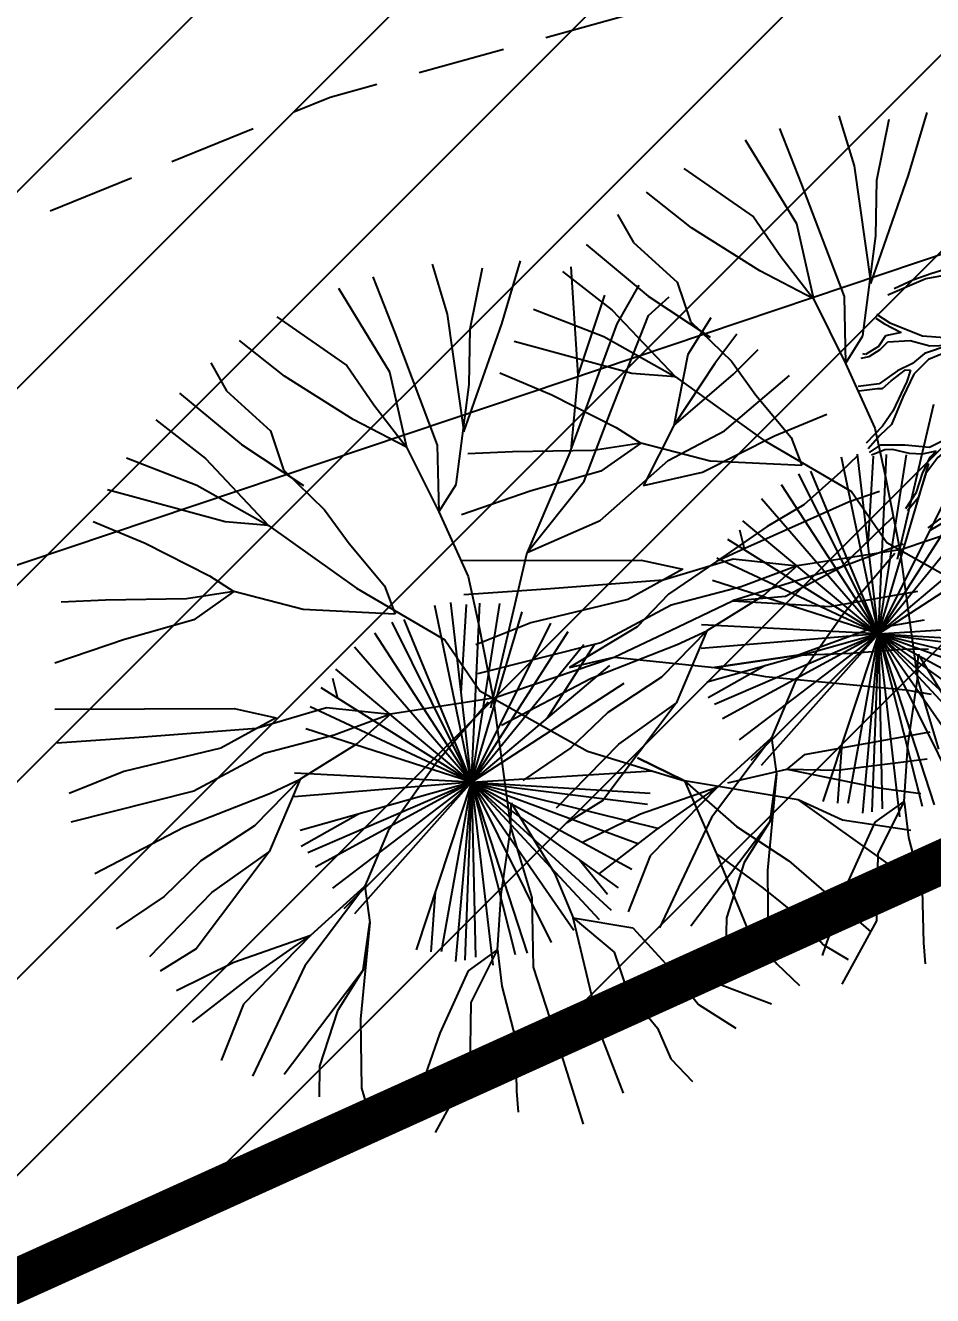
# Model space of a CAD drawing. Extents: x 352140 to 354978, y 6304672 to 6307963.
# Drawn here: x 352479.01 to 352489.36, y 6305737.35 to 6305751.85 of the extents above; entities that cross this region are included whole.
import ezdxf

# ---------------------------------------------------------------- set-up
doc = ezdxf.new("R2010")
doc.units = 0
doc.linetypes.add('DASHDOT', pattern=[1, 0.5, -0.25, 0, -0.25])
doc.linetypes.add('HIDDENX2', pattern=[0.75, 0.5, -0.25])
doc.layers.get('0').update_dxf_attribs({"linetype": 'CONTINUOUS'})
for name, color, linetype in [('02_Geo ext_Acotamiento', 7, 'CONTINUOUS'), ('03_S2_Pav ext_Borde vereda', 7, 'CONTINUOUS'), ('1-ACOPIO', 252, 'HIDDENX2'), ('1-CERCO', 252, 'CERCO_LINE'), ('Paisajismo', 253, 'CONTINUOUS'), ('Z-ALAM', 253, 'CONTINUOUS'), ('Z-ARB', 253, 'CONTINUOUS')]:
    doc.layers.add(name, color=color, linetype=linetype)
doc.layers.add('0_ASD_LINEA OFICIAL', color=253, linetype='DASHDOT', lineweight=20)
doc.styles.add('ROMANS', font='romans.shx', dxfattribs={"width": 0.75})
doc.linetypes.add('CERCO_LINE', pattern='A,0.5,-0.2,[" X ",Standard,S=0.1,R=0,X=-0.1,Y=-0.05],-0.25', length=0.95)
doc.dimstyles.new('Principal', dxfattribs={"dimscale": 0, "dimtxt": 2, "dimasz": 2, "dimexe": 1, "dimexo": 1, "dimtad": 1, "dimrnd": 0.05, "dimzin": 1, "dimtxsty": 'ROMANS', "dimcen": 2.5, "dimclrt": 2, "dimaunit": 2, "dimadec": 0, "dimazin": 0, "dimtfac": 1, "dimtmove": 0, "dimatfit": 3, "dimfxl": 1, "dimfxlon": 1, "dimarcsym": 0})

# ---------------------------------------------------------------- blocks, each defined once
blk = doc.blocks.new('ALAM')
at = {"layer": 'Z-ALAM'}
for p, q in [((0, 0), (-0.2705070970141605, 2.045732669334257)), ((0, 0), (0.06172645166680013, 2.045732669334257)), ((0, 0), (0.2886619357404925, 2.045732669334257)), ((0, 0), (-0.452055484275661, 2.008695975638148)), ((-0.1342134491869729, 1.015000496100811), (-0.08895870975266007, 2.026125007964538)), ((0, 0), (0.544645161776316, 1.954230249619513)), ((0, 0), (-0.9349741943760819, 1.810440732921734)), ((0, 0), (-0.7988129039340492, 1.845298797574515)), ((0, 0), (0.8768787104572766, 1.827869765248124)), ((0, 0), (-1.131046452615919, 1.681901619515202)), ((0, 0), (1.072950968697114, 1.736367345533608)), ((0, 0), (-1.357981936688702, 1.520683070494897)), ((0, 0), (1.254499355950429, 1.592577828839694)), ((0.855986783226399, 0.746732712136918), (1.376136775415034, 1.592577828839694)), ((0, 0), (1.555869678798445, 1.357285892431491)), ((0, 0), (-1.568578065905058, 1.265783472716976)), ((0, 0), (-1.733787098311041, 1.047920568634936)), ((-1.53999678846958, 0.9307915094291275), (-1.599441291739822, 1.156852020675842)), ((0, 0), (1.722894195082517, 1.156852020675842)), ((0, 0), (-1.855424517775646, 0.8322362935923593)), ((0, 0), (-1.900811614595113, 0.5773366958183033)), ((-1.900811614595113, 0.5773366958183033), (-1.900811614595113, 0.5773366958183033)), ((0, 0), (2.055127743763478, 0.1612185490200773)), ((0, 0), (-2.020633550181628, 0.06971612930556148)), ((0, 0), (-2.020633550181628, -0.2004338717556493)), ((0, 0), (-1.946198711406396, -0.5816939539010946)), ((0, 0), (-1.855424517775646, -0.8344149226356876)), ((0, 0), (-1.764650324143986, -0.9978121006950005)), ((0, 0), (-1.568578065905058, -1.233104037103431)), ((0, 0), (-1.432416775463025, -1.468395973515953)), ((0, 0), (-1.31259483987742, -1.52286169953436)), ((0, 0), (-0.6027406456951212, -1.921550814006196)), ((0, 0), (-0.3158941938254429, -1.941158475371822)), ((0, 0), (-0.1488696775495555, -2.050089927412728)), ((0, 0), (-0.04357161294046819, -2.030482266047102)), ((0, 0), (2.038788388907051, -0.09368104875375138)), ((0, 0), (2.00974064694401, -0.2200415331212753)), ((0, 0), (1.91896645331235, -0.6731963736156104)), ((0, 0), (1.842716130668123, -0.9629540360424471)), ((0, 0), (1.692030969247753, -1.178638311085024)), ((0, 0), (0.2741380647630649, -2.084947992065509)), ((0, 0), (0.07625032264422771, -1.995624201394321)), ((0, 0), (0.9367896782550815, -1.812619361965289)), ((0, 0), (1.19458838816081, -1.668829845271603)), ((0, 0), (1.481434840023212, -1.542469360904079)), ((0, 0), (0.666282581240921, -1.941158475371822)), ((0, 0), (1.617596130465245, -1.433537908863173)), ((0, 0), (2.129562582537801, -0.4901915341865788)), ((0, 0), (0.5301212907907029, -1.958587507698212)), ((-1.282839941150087, -0.383424484464058), (-1.931674840428059, -0.7625201642867978)), ((1.243590131926794, -0.8662624972112098), (1.572209033653962, -1.252711698473377)), ((-0.395084276408852, -1.259537611007772), (-0.4357161294201433, -1.941158475371822))]:
    blk.add_line(p, q, dxfattribs=at)
blk = doc.blocks.new('ARB')
at = {"layer": 'Z-ARB', "linetype": 'Continuous'}
for p, q in [((-0.2385580580867099, 1.898504579822657), (-0.1199409992605069, 1.800467273175855)), ((-0.1037370954309154, 1.842688644946065), (-0.1761572467603401, 1.88660098843593)), ((-0.7016695290167263, 1.798489326946765), (-0.5826025348451367, 1.745512381706249)), ((-0.5146351368912292, 1.762810608483051), (-0.6429927561475779, 1.809786109181914)), ((-0.5826025348451367, 1.745512381706249), (-0.5085071719677217, 1.625870582005518)), ((-0.4511962324395427, 1.629986665980141), (-0.5146351368912292, 1.762810608483051)), ((-0.1199409992605069, 1.800467273175855), (-0.06139714527125761, 1.683792082454602)), ((-0.02826826094315038, 1.730226086428047), (-0.1037370954309154, 1.842688644946065)), ((0.257660092700462, 1.705775838534464), (0.6029066781666188, 1.762942473770636)), ((0.4759808443031943, 1.792296455085307), (0.2632312270015973, 1.734980747291957)), ((-0.5085071719677217, 1.625870582005518), (-0.4555031251202308, 1.480154705239329)), ((-0.3832586538974283, 1.436275874523744), (-0.4511962324395427, 1.629986665980141)), ((-0.05185833922769234, 1.606562565365493), (-0.1036286924045271, 1.420638552781384)), ((-0.06139714527125761, 1.683792082454602), (-0.05185833922769234, 1.606562565365493)), ((-0.01472734207709436, 1.674889341359631), (-0.02826826094315038, 1.730226086428047)), ((0.05878677274449728, 1.721222977972502), (-0.01472734207709436, 1.674889341359631)), ((0.00822328308277065, 1.414350377707706), (0.0829657373506052, 1.678909605644549)), ((0.2632312270015973, 1.734980747291957), (0.05878677274449728, 1.721222977972502)), ((0.0829657373506052, 1.678909605644549), (0.257660092700462, 1.705775838534464)), ((0.9247204678194976, 1.598753203435081), (0.9526354237332271, 1.369798940851069)), ((-0.4555031251202308, 1.480154705239329), (-0.4268529944492911, 1.376789532706425)), ((1.012712447700324, 1.388436096386613), (0.9808417728982022, 1.560384268183952)), ((-0.8074188346436131, 1.328664025078979), (-1.286257494572055, 1.231648893957754)), ((-0.994457045901072, 1.364343472080691), (-1.217836342140799, 1.294006753603753)), ((-0.8587094330614491, 1.398809392135263), (-0.994457045901072, 1.364343472080691)), ((-0.7701159765165357, 1.396958016837743), (-0.8587094330614491, 1.398809392135263)), ((-0.6131350060786644, 1.246456211489203), (-0.8074188346436131, 1.328664025078979)), ((-0.5937150824611308, 1.34825901622753), (-0.7701159765165357, 1.396958016837743)), ((-0.4599856979093602, 1.330356257270978), (-0.5937150824611308, 1.34825901622753)), ((-0.3650931206720998, 1.319695774954198), (-0.4599856979093602, 1.330356257270978)), ((-0.4268529944492911, 1.376789532706425), (-0.3650931206720998, 1.319695774954198)), ((-0.3150048380957742, 1.370502086171655), (-0.3832586538974283, 1.436275874523744)), ((-0.1980668099513423, 1.348194964275535), (-0.3150048380957742, 1.370502086171655)), ((-0.1036286924045271, 1.420638552781384), (-0.1980668099513423, 1.348194964275535)), ((0.07397833662435005, 1.250987145359431), (0.00822328308277065, 1.414350377707706)), ((0.9526354237332271, 1.369798940851069), (0.8133364126297238, 1.147651995528577)), ((0.937660615229106, 1.206787022923891), (0.9988629298441083, 1.315834381271998)), ((0.9988629298441083, 1.315834381271998), (1.012712447700324, 1.388436096386613)), ((-1.286257494572055, 1.231648893957754), (-1.718236271934074, 1.037547674907728)), ((-1.434756114109405, 1.214830329485267), (-1.648154307218647, 1.112325912401502)), ((-1.217836342140799, 1.294006753603753), (-1.434756114109405, 1.214830329485267)), ((-0.4077684726362349, 1.22232522232116), (-0.6131350060786644, 1.246456211489203)), ((-0.1327585778326466, 1.267934345672984), (-0.4077684726362349, 1.22232522232116)), ((-0.04802207861757779, 1.161311371041847), (-0.1327585778326466, 1.267934345672984)), ((-0.02049341946076311, 0.9675352671574728), (-0.04802207861757779, 1.161311371041847)), ((0.1399389636862907, 1.215914507508387), (0.07397833662435005, 1.250987145359431)), ((0.181825159364962, 1.011958312149545), (0.1399389636862907, 1.215914507508387)), ((0.8644895678207831, 1.077699087746623), (0.937660615229106, 1.206787022923891)), ((0.6934573251419351, 1.027307854943501), (0.5748111521206738, 0.78617243966346)), ((0.8133364126297238, 1.147651995528577), (0.6934573251419351, 1.027307854943501)), ((0.7821921180475329, 0.9425783808710548), (0.8644895678207831, 1.077699087746623)), ((1.336701366846683, 1.055422276511308), (1.259966684569008, 0.9495041163345377)), ((1.456851595647095, 1.092697316120393), (1.336701366846683, 1.055422276511308)), ((1.373833069206739, 0.9955853488118009), (1.478256109012364, 1.035860510174643)), ((-0.0297183229613438, 0.8336901975426372), (-0.02049341946076311, 0.9675352671574728)), ((-0.02356739768219995, 0.6969120317216948), (0.1582350810786011, 0.8882947910869916)), ((0.1582350810786011, 0.8882947910869916), (0.181825159364962, 1.011958312149545)), ((0.7425967763938388, 0.7768218359196908), (0.7821921180475329, 0.9425783808710548)), ((1.259966684569008, 0.9495041163345377), (1.124536088194873, 0.8321265847325776)), ((1.231454776330793, 0.8418282149377774), (1.373833069206739, 0.9955853488118009)), ((1.553755542117869, 0.9235583552372191), (1.483805038840728, 0.7258874207973349)), ((-1.84984960530528, 0.773918126233184), (-1.749088701501023, 0.7095507646854458)), ((-1.844840496347388, 0.8169213460641913), (-1.690377510878534, 0.7210072219595531)), ((-0.1665300292097527, 0.7091348818321421), (-0.0297183229613438, 0.8336901975426372)), ((0.5748111521206738, 0.78617243966346), (0.4863559180103039, 0.5769827410331345)), ((0.9726113510096184, 0.7556004250245678), (0.7425967763938388, 0.7768218359196908)), ((1.124536088194873, 0.8321265847325776), (0.9726113510096184, 0.7556004250245678)), ((1.054268568450425, 0.717367261840991), (1.231454776330793, 0.8418282149377774)), ((1.483805038840728, 0.7258874207973349), (1.419390523575203, 0.5572579009412948)), ((1.508899172904421, 0.6456905661898418), (1.581627218018184, 0.8578803865748341)), ((-1.749088701501023, 0.7095507646854458), (-1.557769597839069, 0.6126935316524396)), ((-1.557769597839069, 0.6126935316524396), (-1.73523458530326, 0.5713031366040013)), ((-1.690377510878534, 0.7210072219595531), (-1.313428085320993, 0.5811316257013459)), ((-1.313428085320993, 0.5811316257013459), (-1.010371563043009, 0.5610254484863617)), ((-1.010371563043009, 0.5610254484863617), (-0.7720510968447343, 0.5833657951970963)), ((-0.7720510968447343, 0.5833657951970963), (-0.6112055308094568, 0.5376341321052678)), ((-0.2585374407917698, 0.5231127725855913), (-0.1665300292097527, 0.7091348818321421)), ((-0.1348235771183681, 0.5372180371941795), (-0.02356739768219995, 0.6969120317216948)), ((0.6139312633604277, 0.5676951727427877), (0.7521432207013277, 0.6995908617545865)), ((0.7521432207013277, 0.6995908617545865), (0.9092915277724387, 0.6772207044032257)), ((0.9092915277724387, 0.6772207044032257), (1.054268568450425, 0.717367261840991)), ((1.445274569805406, 0.4393716568465607), (1.508899172904421, 0.6456905661898418)), ((-1.814765950639412, 0.4507035012911729), (-1.96158935863059, 0.3581554806060012)), ((-1.73523458530326, 0.5713031366040013), (-1.814765950639412, 0.4507035012911729)), ((-1.796886835265468, 0.4171954168486991), (-1.707366728536726, 0.5056258964823428)), ((-1.707366728536726, 0.5056258964823428), (-1.453315254206245, 0.524965392901322)), ((-1.453315254206245, 0.524965392901322), (-1.230065057718093, 0.4673294098847691)), ((-1.010066003975226, 0.4781160225529675), (-1.287066619042889, 0.3803031714378449)), ((-1.230065057718093, 0.4673294098847691), (-1.010066003975226, 0.4781160225529675)), ((-0.7473954407323617, 0.4581063935693237), (-1.023946120451001, 0.4053539038613962)), ((-0.5534477191868064, 0.2477951685468724), (-0.7473954407323617, 0.4581063935693237)), ((-0.6112055308094568, 0.5376341321052678), (-0.5016467673904117, 0.4338795847088477)), ((-0.2834979000908788, 0.3922654626694566), (-0.2585374407917698, 0.5231127725855913)), ((-0.1544108373691415, 0.3072835844595829), (-0.1348235771183681, 0.5372180371941795)), ((0.4863559180103039, 0.5769827410331345), (0.3287354944477556, 0.3432820616671961)), ((0.564934632888253, 0.3962907746426936), (0.6139312633604277, 0.5676951727427877)), ((1.260838925485587, 0.3614397988758355), (1.445274569805406, 0.4393716568465607)), ((1.389946712271922, 0.4874607577112329), (1.281178566230665, 0.4253622119304055)), ((1.419390523575203, 0.5572579009412948), (1.389946712271922, 0.4874607577112329)), ((-2.010109348266269, 0.3146574869924734), (-1.917513778900684, 0.3346988837147364)), ((-1.96158935863059, 0.3581554806060012), (-1.992707652936588, 0.3640916127205855)), ((-1.917513778900684, 0.3346988837147364), (-1.796886835265468, 0.4171954168486991)), ((-1.287066619042889, 0.3803031714378449), (-1.422501034548986, 0.2629263683729732)), ((-1.243635795990485, 0.3116571367190772), (-1.405708972934008, 0.1391670276198056)), ((-1.023946120451001, 0.4053539038613962), (-1.243635795990485, 0.3116571367190772)), ((-0.5016467673904117, 0.4338795847088477), (-0.4115492317396274, 0.3563353565668876)), ((-0.4115492317396274, 0.3563353565668876), (-0.2834979000908788, 0.3922654626694566)), ((-0.1544108373691415, 0.3072835844595829), (-0.1544108373691415, 0.3072835844595829)), ((-0.001432684968676767, 0.2630527107849048), (-0.1544108373691415, 0.3072835844595829)), ((0.3287354944477556, 0.3432820616671961), (0.2705017238695291, 0.2488833942234123)), ((0.3743457285781915, 0.1161254926846595), (0.4726216622348147, 0.2931780913322655)), ((0.4726216622348147, 0.2931780913322655), (0.6368780693865119, 0.3071569376315892)), ((0.7143644269490323, 0.3752267618174301), (0.564934632888253, 0.3962907746426936)), ((0.6368780693865119, 0.3071569376315892), (0.8699413271569938, 0.2173853117064937)), ((0.9610297268263821, 0.3131241089431569), (0.7143644269490323, 0.3752267618174301)), ((1.148235274715262, 0.405576309938624), (0.9610297268263821, 0.3131241089431569)), ((1.006616295389904, 0.213969382999494), (1.103992358350297, 0.3009012588327096)), ((1.103992358350297, 0.3009012588327096), (1.260838925485587, 0.3614397988758355)), ((1.281178566230665, 0.4253622119304055), (1.148235274715262, 0.405576309938624)), ((-1.592747184193286, 0.1748464746224272), (-1.798925810946457, 0.02565637796760711)), ((-1.663178926644832, 0.06011847888930788), (-1.501555685050334, 0.1875482265822939)), ((-1.422501034548986, 0.2629263683729732), (-1.592747184193286, 0.1748464746224272)), ((-1.501555685050334, 0.1875482265822939), (-1.445644996618284, 0.1843239372556127)), ((-1.445644996618284, 0.1843239372556127), (-1.486163874533304, 0.05644851252873195)), ((-0.5343349608083372, 0.09349962854230398), (-0.5534477191868064, 0.2477951685468724)), ((0.05987343432752823, 0.1608993201625708), (-0.001432684968676767, 0.2630527107849048)), ((0.2705017238695291, 0.2488833942234123), (0.05987343432752823, 0.1608993201625708)), ((0.8699413271569938, 0.2173853117064937), (1.092096831622257, 0.06949952945524274)), ((1.112474709252638, 0.1335808890107728), (1.006616295389904, 0.213969382999494)), ((-1.798925810946457, 0.02565637796760711), (-2.040025276059168, -0.01121049295488774)), ((-1.760393857490271, -0.02684017643059633), (-1.663178926644832, 0.06011847888930788)), ((-1.486163874533304, 0.05644851252873195), (-1.639789118324188, -0.283521641432344)), ((-1.405708972934008, 0.1391670276198056), (-1.528697161598757, -0.1237963197481804)), ((-0.4895077057917661, 0.03219469566283806), (-0.5343349608083372, 0.09349962854230398)), ((-0.4305177355854539, -0.03941940511231223), (-0.4895077057917661, 0.03219469566283806)), ((0.4129922389038256, -0.01941029260524374), (0.3743457285781915, 0.1161254926846595)), ((1.092096831622257, 0.06949952945524274), (1.216872453989708, -0.1653174000903164)), ((1.19563909639146, 0.01965032531370525), (1.112474709252638, 0.1335808890107728)), ((1.241862783370379, -0.03431350572645897), (1.19563909639146, 0.01965032531370525)), ((1.335076329929507, 0.03075619670562446), (1.241862783370379, -0.03431350572645897)), ((1.447397381984047, 0.06969097223282006), (1.335076329929507, 0.03075619670562446)), ((1.394058661870076, -0.04085644699262048), (1.558765004368979, 0.01818276071389846)), ((1.57757076992857, 0.07495653120258794), (1.447397381984047, 0.06969097223282006)), ((1.558765004368979, 0.01818276071389846), (1.704531957218933, 0.02063992866351327)), ((1.7142419190277, 0.07154133103267668), (1.57757076992857, 0.07495653120258794)), ((1.704531957218933, 0.02063992866351327), (1.805910838211275, 0.001300872824685939)), ((1.814220548925732, 0.04486190189345507), (1.7142419190277, 0.07154133103267668)), ((-2.032775839619717, -0.05773958808094903), (-1.817698615830523, -0.03096535574786685)), ((-1.817698615830523, -0.03096535574786685), (-1.760393857490271, -0.02684017643059633)), ((-1.528697161598757, -0.1237963197481804), (-1.65335912806222, -0.4391900954651646)), ((-0.3035603674306913, -0.09373527911066049), (-0.4305177355854539, -0.03941940511231223)), ((-0.3464030326995271, -0.1910699569161807), (-0.3035603674306913, -0.09373527911066049)), ((0.3961748822221125, -0.2348244023169173), (0.4129922389038256, -0.01941029260524374)), ((1.279753799279206, -0.1320002264901632), (1.394058661870076, -0.04085644699262048)), ((1.363559123967207, -0.20074062382173), (1.279753799279206, -0.1320002264901632)), ((-1.639789118324188, -0.283521641432344), (-1.75381592987469, -0.4577397981147442)), ((-0.6941440398859413, -0.3206968301583402), (-0.3464030326995271, -0.1910699569161807)), ((-0.1171676413887326, -0.1746079830745657), (-0.2972590337794827, -0.4415528853460273)), ((0.05478886608580069, -0.1620940513612368), (-0.1171676413887326, -0.1746079830745657)), ((0.08881146726525913, -0.3645501858463831), (0.05478886608580069, -0.1620940513612368)), ((0.4040048381793895, -0.4473327528894515), (0.3961748822221125, -0.2348244023169173)), ((1.216872453989708, -0.1653174000903164), (1.28006317748077, -0.2149103809642838)), ((1.28006317748077, -0.2149103809642838), (1.650274275858465, -0.3910432363572909)), ((1.553672797865147, -0.3048091537357323), (1.363559123967207, -0.20074062382173)), ((-0.9297327887270512, -0.5395282141371354), (-0.6941440398859413, -0.3206968301583402)), ((-0.6131047996368579, -0.4039582990526469), (-0.7682692455000506, -0.540231571516415)), ((-0.4448768782822299, -0.3682470843123156), (-0.6131047996368579, -0.4039582990526469)), ((-0.4743092321823497, -0.4380464131581903), (-0.4448768782822299, -0.3682470843123156)), ((0.4220252665836597, -0.6918864589324585), (0.08881146726525913, -0.3645501858463831)), ((1.663502725928993, -0.3634652792816269), (1.553672797865147, -0.3048091537357323)), ((1.650274275858465, -0.3910432363572909), (1.778006502076096, -0.4384337816672996)), ((1.786911007206072, -0.3946181115661602), (1.663502725928993, -0.3634652792816269)), ((-1.75381592987469, -0.4577397981147442), (-1.936988061112061, -0.6563025272034793)), ((-1.78246837192637, -0.5652186925663045), (-1.915596963710414, -0.7176292276226377)), ((-1.65335912806222, -0.4391900954651646), (-1.78246837192637, -0.5652186925663045)), ((-1.21643954647152, -0.6882431961585098), (-0.9297327887270512, -0.5395282141371354)), ((-0.7682692455000506, -0.540231571516415), (-0.9821135548281745, -0.6877970785462821)), ((-0.6263707073831029, -0.6425438172836948), (-0.5000244573602686, -0.5310408394161641)), ((-0.5000244573602686, -0.5310408394161641), (-0.4743092321823497, -0.4380464131581903)), ((-0.2972590337794827, -0.4415528853460273), (-0.391284673651171, -0.6799436736037023)), ((0.4901384978948045, -0.5466108065493245), (0.4040048381793895, -0.4473327528894515)), ((0.5950427768748341, -0.5892785838923373), (0.4901384978948045, -0.5466108065493245)), ((1.485397506132358, -0.5782095443873914), (1.335322955390438, -0.6023349693878117)), ((1.747148352247677, -0.5603387816872782), (1.483379277842687, -0.630578223399425)), ((1.76091201894269, -0.5109904123528395), (1.485397506132358, -0.5782095443873914)), ((-1.898024069188978, -0.7622249322339485), (-1.770601959393389, -0.6729896851156809)), ((-1.770601959393389, -0.6729896851156809), (-1.494699855487852, -0.6654259046954394)), ((-1.634583205241142, -0.7215928660343707), (-1.724408871035848, -0.7271139197337106)), ((-1.441249692425117, -0.7660806915182548), (-1.634583205241142, -0.7215928660343707)), ((-1.494699855487852, -0.6654259046954394), (-1.21643954647152, -0.6882431961585098)), ((-0.9821135548281745, -0.6877970785462821), (-1.117547970336091, -0.8051738816111538)), ((-0.7573561886401876, -0.8211304620763258), (-0.6263707073831029, -0.6425438172836948)), ((-0.420390015880912, -0.6216457722039195), (-0.6186737209791318, -0.7721717070244267)), ((-0.4670920005373773, -0.8237436825402256), (-0.420390015880912, -0.6216457722039195)), ((-0.391284673651171, -0.6799436736037023), (-0.4147341674470226, -1.01465663539966)), ((0.5229334881641989, -0.9672887132228425), (0.4220252665836597, -0.6918864589324585)), ((0.8222936291113001, -0.6250294331557598), (0.5950427768748341, -0.5892785838923373)), ((0.9167331804055721, -0.6807457292079562), (0.7696011227526469, -0.6903797762879549)), ((0.7696011227526469, -0.6903797762879549), (0.8352218236632325, -0.8535550970318582)), ((1.164768156086211, -0.6075008895340943), (0.8222936291113001, -0.6250294331557598)), ((1.125622021243544, -0.728200892210225), (0.9167331804055721, -0.6807457292079562)), ((1.483379277842687, -0.630578223399425), (1.034121143900848, -0.65799248969779)), ((1.034121143900848, -0.65799248969779), (1.243960300485924, -0.7431676408059502)), ((1.335322955390438, -0.6023349693878117), (1.164768156086211, -0.6075008895340943)), ((-1.724408871035848, -0.7271139197337106), (-1.873555337846483, -0.789117374363741)), ((-1.296722587094337, -0.7709944954849561), (-1.441249692425117, -0.7660806915182548)), ((-1.136354441103322, -0.7337839484071083), (-1.296722587094337, -0.7709944954849561)), ((-1.290253916808069, -0.9906804537240532), (-1.206145246014785, -0.8033217777756363)), ((-1.117547970336091, -0.8051738816111538), (-1.249907651737885, -0.9909435867193679)), ((-1.206145246014785, -0.8033217777756363), (-1.136354441103322, -0.7337839484071083)), ((-0.8200610746080201, -1.065329763105183), (-0.7573561886401876, -0.8211304620763258)), ((-0.6186737209791318, -0.7721717070244267), (-0.7433378497262311, -0.9594094173144185)), ((-0.4620257669630519, -1.050781471477421), (-0.4670920005373773, -0.8237436825402256)), ((0.5921048081308982, -0.7319343940453109), (0.5678998432485969, -0.9006307684894637)), ((0.7957670391606371, -0.8913411261028159), (0.5921048081308982, -0.7319343940453109)), ((0.8352218236632325, -0.8535550970318582), (0.9801697501461604, -1.152581261520027)), ((1.271217089784841, -0.8538784628490248), (1.125622021243544, -0.728200892210225)), ((1.243960300485924, -0.7431676408059502), (1.461330763682781, -0.9579469927630271)), ((1.398453237525246, -0.9912648948984497), (1.271217089784841, -0.8538784628490248)), ((-1.355318464964512, -1.204506321134431), (-1.290253916808069, -0.9906804537240532)), ((-1.249907651737885, -0.9909435867193679), (-1.335107195427554, -1.26855279044139)), ((-0.7433378497262311, -0.9594094173144185), (-0.7763285116216139, -1.216884495217528)), ((0.4657363536389312, -1.182615370049461), (0.5229334881641989, -0.9672887132228425)), ((0.5678998432485969, -0.9006307684894637), (0.5443410921216127, -1.024130066839462)), ((0.9200965453128447, -1.171219145593568), (0.7957670391606371, -0.8913411261028159)), ((1.54514136457874, -1.02668048036594), (1.398453237525246, -0.9912648948984497)), ((1.461330763682781, -0.9579469927630271), (1.561313941254411, -0.9846233313064658)), ((-0.845497520205754, -1.241394747413324), (-0.8200610746080201, -1.065329763105183)), ((-0.4342970102679828, -1.244421589213744), (-0.4620257669630519, -1.050781471477421)), ((-0.4147341674470226, -1.01465663539966), (-0.3156730417158542, -1.342464172070322)), ((0.5443410921216127, -1.024130066839462), (0.4737381939012266, -1.266988982030853)), ((0.9801697501461604, -1.152581261520027), (1.31492435770997, -1.34460664542712)), ((-1.471948771753887, -1.393264690599608), (-1.355318464964512, -1.204506321134431)), ((-1.335107195427554, -1.26855279044139), (-1.452837447126512, -1.419400346044313)), ((-0.9467458170292957, -1.433095308427255), (-0.845497520205754, -1.241394747413324)), ((-0.7763285116216139, -1.216884495217528), (-0.8949701369710965, -1.458016819903605)), ((-0.493168627799605, -1.384014970693897), (-0.4342970102679828, -1.244421589213744)), ((-0.3802341462233017, -1.300054980051755), (-0.4126151744003437, -1.384336591474494)), ((-0.3067522128658311, -1.464721994868341), (-0.3802341462233017, -1.300054980051755)), ((0.39609213796939, -1.463191911290778), (0.4657363536389312, -1.182615370049461)), ((0.4737381939012266, -1.266988982030853), (0.4533947106938285, -1.459078189372121)), ((1.015763029648951, -1.219569922377559), (0.9200965453128447, -1.171219145593568)), ((1.270407937972777, -1.366204228755123), (1.015763029648951, -1.219569922377559)), ((-1.08153165672411, -1.505283402201712), (-0.9467458170292957, -1.433095308427255)), ((-0.5840583870049159, -1.47962542005007), (-0.493168627799605, -1.384014970693897)), ((-0.4126151744003437, -1.384336591474494), (-0.5521838697404746, -1.523406797557982)), ((-0.3156730417158542, -1.342464172070322), (-0.05580292999002268, -1.588006981443868)), ((-1.21419616865569, -1.60813986224457), (-1.08153165672411, -1.505283402201712)), ((-0.8949701369710965, -1.458016819903605), (-1.187255667282443, -1.635935253606476)), ((-0.7338503390274127, -1.586822131640474), (-0.9908466918277554, -1.748812162000831)), ((-0.8814261508414347, -1.641525635468497), (-0.7070098465319461, -1.531585025394634)), ((-0.5521838697404746, -1.523406797557982), (-0.7338503390274127, -1.586822131640474)), ((-0.7070098465319461, -1.531585025394634), (-0.5840583870049159, -1.47962542005007)), ((-0.1853568836686463, -1.548236596436254), (-0.3067522128658311, -1.464721994868341)), ((-0.1044933235280041, -1.63146455255719), (-0.1853568836686463, -1.548236596436254)), ((-0.05580292999002268, -1.588006981443868), (0.2236566042720369, -1.731771403508901)), ((0.3974587505217642, -1.666859827684675), (0.39609213796939, -1.463191911290778)), ((0.4748037717272382, -1.515911904721179), (0.4530868402398482, -1.587012830420463)), ((0.4530868402398482, -1.587012830420463), (0.4732675111572462, -1.651219703307106)), ((0.4533947106938285, -1.459078189372121), (0.62918217522747, -1.552802405098191)), ((0.5600131666451489, -1.577312657292168), (0.4748037717272382, -1.515911904721179)), ((0.7115910679513036, -1.62888390426815), (0.5600131666451489, -1.577312657292168)), ((0.62918217522747, -1.552802405098191), (0.7405528882063663, -1.604315164289801)), ((-1.011297798851956, -1.729699891832752), (-0.8814261508414347, -1.641525635468497)), ((-0.097075845245854, -1.678025703378808), (-0.1044933235280041, -1.63146455255719)), ((-0.0964884160002839, -1.844010235034148), (-0.097075845245854, -1.678025703378808)), ((-0.05901822123996681, -1.647584595278204), (-0.06844940346672956, -1.781556555698444)), ((0.2345994805436931, -1.801661275836523), (-0.05901822123996681, -1.647584595278204)), ((0.2236566042720369, -1.731771403508901), (0.4328211593692686, -1.885427728771901)), ((0.4895297819348343, -1.867869793715727), (0.3974587505217642, -1.666859827684675)), ((0.4732675111572462, -1.651219703307106), (0.5163851875477121, -1.847807288803779)), ((0.7792269065575965, -1.73968599833097), (0.7115910679513036, -1.62888390426815)), ((0.7405528882063663, -1.604315164289801), (0.8067930233883089, -1.722454541058141)), ((-0.03654813004868629, -1.953344323916099), (-0.0964884160002839, -1.844010235034148)), ((-0.06844940346672956, -1.781556555698444), (0.01935946779303777, -1.956564065571001)), ((0.3544487486178696, -1.892326153486465), (0.2345994805436931, -1.801661275836523))]:
    blk.add_line(p, q, dxfattribs=at)
at = {"layer": 'Z-ARB'}
blk.add_circle((0, 0), 0.1222823149583705, dxfattribs=at)
blk = doc.blocks.new('*D1356')
at = {"layer": '02_Geo ext_Acotamiento', "color": 0, "lineweight": -2, "transparency": 16777216}
blk.add_line((352474.0926318229, 6305972.204620175), (352473.118785715, 6305978.179346178), dxfattribs=at)
at = {"layer": '02_Geo ext_Acotamiento', "color": 0, "transparency": 16777216}
blk.add_solid([(352473.2832816129, 6305978.206158067), (352472.954289817, 6305978.152534289), (352472.9579143815, 6305979.166321564)], dxfattribs=at)
at = {"layer": '02_Geo ext_Acotamiento', "color": 2, "transparency": 16777216, "insert": (352474.5820595946, 6305974.84452452), "char_height": 1, "attachment_point": 5, "rotation": 279.2574751368675, "style": 'ROMANS'}
blk.add_mtext('R765,10', dxfattribs=at)
blk = doc.blocks.new('A$C27410629')
at = {"true_color": 0x136734, "transparency": 33554559}
h = blk.add_hatch(dxfattribs=at)
h.set_pattern_fill('ANSI31', color=116, scale=0.5)
h.set_pattern_definition([(45, (-8759.562515186517, -519.1035735587502), (-1.122532015133644, 1.122532015133644), [])])
h.paths.add_polyline_path([(137.5068959888558, 1252.464406617455, 0.1176268807227723), (109.8147584422568, 1254.193915082657, 0.06692451075002814), (94.44469839795602, 1249.334472017372, 0.3153492887079504), (64.30173641118381, 1196.270282113329, 0.02268268711599586), (65.7292635223912, 1185.310127003227), (112.3603922077091, 1218.953454515778), (153.4782689701005, 1161.962272479494), (172.1053089193083, 1139.480769404351), (187.9579650288579, 1141.807885415954), (193.565073162812, 1120.465553675225), (224.197974734232, 1050.129297271156), (250.6203797236194, 989.4787086543838), (268.1526288855184, 972.7353945672494, 7.254700715645028e-06), (291.4898137452492, 983.2987389690225), (238.1945199318034, 1105.633967029937), (205.2934048173047, 1181.112163638985), (177.0531538182076, 1197.651557407602)])
at = {"layer": '0_ASD_LINEA OFICIAL', "ltscale": 8, "const_width": 0.5}
blk.add_lwpolyline([(250.6203797236194, 989.4787086543838), (268.1526288854875, 972.7353945673531, 7.254700715664111e-06), (291.4898137452146, 983.2987389692971), (291.4898137452146, 983.2987389692971), (238.1945199318034, 1105.633967029937), (205.2934048173047, 1181.112163638985), (177.0531538182076, 1197.651557407602), (137.6146324061954, 1252.315079214)], format="xyb", dxfattribs=at)
blk = doc.blocks.new('1.0 - LO RECABARREN LOTEO PARQUE - VEGETACION EXISTENTE ETAPA MUNICIPAL__2024')
at = {"layer": 'Paisajismo'}
for p, q in [((352488.2865504889, 6305750.815157055), (352488.4604611291, 6305750.243957199)), ((352488.7203746728, 6305750.078736363), (352488.8606473329, 6305750.774835536)), ((352489.0807457644, 6305750.136568893), (352489.2957491134, 6305750.853925273)), ((352487.6102198384, 6305750.67188454), (352487.8613544786, 6305750.031432465)), ((352487.2182973442, 6305750.542340213), (352487.8018045123, 6305749.586657254)), ((352486.5168303498, 6305750.213765556), (352487.3140504531, 6305749.660628098)), ((352488.4604611291, 6305750.243957199), (352488.6505189093, 6305748.900896744)), ((352487.8613544786, 6305750.031432465), (352488.3457131016, 6305748.751832713)), ((352488.6505189093, 6305748.900896744), (352489.0807457644, 6305750.136568893)), ((352488.7083852673, 6305749.443735429), (352488.7203746728, 6305750.078736363)), ((352486.6041231405, 6305749.537513014), (352486.0906998151, 6305749.942963355)), ((352485.7617588054, 6305749.688611699), (352485.941897092, 6305749.368923294)), ((352487.3140504531, 6305749.660628098), (352487.6233687804, 6305749.210129561)), ((352487.8018045123, 6305749.586657254), (352487.9956334961, 6305748.726682369)), ((352487.3846698421, 6305749.044393097), (352486.6041231405, 6305749.537513014)), ((352488.5597199884, 6305748.303133748), (352488.7083852673, 6305749.443735429)), ((352485.4037330442, 6305749.344905226), (352486.1106945838, 6305748.757497901)), ((352485.941897092, 6305749.368923294), (352486.4418419574, 6305748.914825555)), ((352484.4396389933, 6305748.44286144), (352484.6546423423, 6305749.16021782)), ((352487.6233687804, 6305749.210129561), (352487.9956334961, 6305748.726682369)), ((352483.6454437178, 6305749.121449602), (352483.819354358, 6305748.550249746)), ((352484.0792679017, 6305748.38502891), (352484.2195405617, 6305749.081128083)), ((352485.1346728202, 6305749.039036745), (352485.700783185, 6305748.59780352)), ((352485.2302258784, 6305749.09035641), (352485.3087507115, 6305747.853633821)), ((352487.9956334961, 6305748.726682369), (352487.3846698421, 6305749.044393097)), ((352482.577190573, 6305748.84863276), (352483.1606977411, 6305747.892949801)), ((352482.9691130673, 6305748.978177086), (352483.2202477074, 6305748.337725012)), ((352485.7560494836, 6305748.441925579), (352486.0093360787, 6305748.883517684)), ((352486.4418419574, 6305748.914825555), (352486.5923066651, 6305748.467326324)), ((352485.6120769324, 6305748.768983551), (352485.3087507115, 6305747.853633821)), ((352486.1106945838, 6305748.757497901), (352486.8199127826, 6305748.28964348)), ((352486.1162180822, 6305748.537135741), (352486.3488574102, 6305748.749200976)), ((352487.9956334961, 6305748.726682369), (352488.3630987226, 6305747.989231161)), ((352488.3457131016, 6305748.751832713), (352488.3630987226, 6305747.989231161)), ((352484.8016055264, 6305748.606664424), (352485.6038042209, 6305748.295421179)), ((352485.700783185, 6305748.59780352), (352486.4214599825, 6305747.835324762)), ((352481.8757235787, 6305748.520058103), (352482.6729436819, 6305747.966920645)), ((352483.819354358, 6305748.550249746), (352484.0094121381, 6305747.207189291)), ((352484.0094121381, 6305747.207189291), (352484.4396389933, 6305748.44286144)), ((352485.229022842, 6305746.997582693), (352485.7560494836, 6305748.441925579)), ((352485.6822143227, 6305747.433684335), (352486.1162180822, 6305748.537135741)), ((352486.8270871621, 6305748.508191658), (352486.5632321696, 6305748.091817446)), ((352486.5923066651, 6305748.467326324), (352487.0604785623, 6305748.013825836)), ((352483.2202477074, 6305748.337725012), (352483.7046063304, 6305747.05812526)), ((352484.0672784962, 6305747.750027976), (352484.0792679017, 6305748.38502891)), ((352485.6038042209, 6305748.295421179), (352486.4214599825, 6305747.835324762)), ((352487.1230476391, 6305748.324602267), (352486.8724709661, 6305747.990301969)), ((352488.3630987226, 6305747.989231161), (352488.5597199884, 6305748.303133748)), ((352481.9630163693, 6305747.843805561), (352481.4495930439, 6305748.249255902)), ((352485.9265054336, 6305747.8759673), (352484.5822422468, 6305748.238902266)), ((352487.085552326, 6305747.866683289), (352487.367642712, 6305748.149939382)), ((352481.1206520342, 6305747.994904246), (352481.3007903208, 6305747.675215841)), ((352486.5632321696, 6305748.091817446), (352486.4043228158, 6305747.281567111)), ((352486.8724709661, 6305747.990301969), (352486.4043228158, 6305747.281567111)), ((352487.0604785623, 6305748.013825836), (352487.3392265741, 6305747.627427492)), ((352488.3630987226, 6305747.989231161), (352488.6987947379, 6305747.252382437)), ((352482.743563071, 6305747.350685644), (352481.9630163693, 6305747.843805561)), ((352482.6729436819, 6305747.966920645), (352482.9822620092, 6305747.516422108)), ((352483.1606977411, 6305747.892949801), (352483.354526725, 6305747.032974916)), ((352484.4186817443, 6305747.880517218), (352485.0123303949, 6305747.630117124)), ((352485.3087507115, 6305747.853633821), (352485.229022842, 6305746.997582693)), ((352485.3087507115, 6305747.853633821), (352485.229022842, 6305746.997582693)), ((352486.4214599825, 6305747.835324762), (352485.9265054336, 6305747.8759673)), ((352486.4043228158, 6305747.281567111), (352487.085552326, 6305747.866683289)), ((352486.4214599825, 6305747.835324762), (352487.4249501565, 6305747.117627637)), ((352486.9812339896, 6305747.218588654), (352487.724662531, 6305747.85120478)), ((352483.9186132173, 6305746.609426294), (352484.0672784962, 6305747.750027976)), ((352480.762626273, 6305747.651197772), (352481.4695878127, 6305747.063790448)), ((352481.3007903208, 6305747.675215841), (352481.8007351863, 6305747.221118102)), ((352485.0123303949, 6305747.630117124), (352485.7472810656, 6305747.257453607)), ((352487.3392265741, 6305747.627427492), (352487.7432605009, 6305747.143377815)), ((352482.9822620092, 6305747.516422108), (352483.354526725, 6305747.032974916)), ((352485.381285943, 6305746.645332672), (352485.6822143227, 6305747.433684335)), ((352487.550990699, 6305747.164240197), (352488.1495802124, 6305747.409613451)), ((352488.9565576203, 6305745.754731864), (352489.3713810221, 6305747.525535538)), ((352480.493566049, 6305747.345329292), (352481.0596764138, 6305746.904096067)), ((352483.354526725, 6305747.032974916), (352482.743563071, 6305747.350685644)), ((352485.7472810656, 6305747.257453607), (352486.0258196099, 6305747.080521522)), ((352486.4043228158, 6305747.281567111), (352486.056259362, 6305746.594483686)), ((352488.6987947379, 6305747.252382437), (352488.815688134, 6305746.710233891)), ((352481.8007351863, 6305747.221118102), (352481.951199894, 6305746.773618871)), ((352486.3392143646, 6305746.88133543), (352486.9812339896, 6305747.218588654)), ((352486.7293620795, 6305746.749208773), (352487.550990699, 6305747.164240197)), ((352487.4249501565, 6305747.117627637), (352488.4308345651, 6305746.526931299)), ((352487.7432605009, 6305747.143377815), (352487.8643501816, 6305746.823479204)), ((352481.4695878127, 6305747.063790448), (352482.1788060115, 6305746.595936026)), ((352483.354526725, 6305747.032974916), (352483.7219919515, 6305746.295523708)), ((352483.7046063304, 6305747.05812526), (352483.7219919515, 6305746.295523708)), ((352484.5619479388, 6305746.981114784), (352484.0530110567, 6305746.95896381)), ((352485.4839108644, 6305746.995470093), (352484.5619479388, 6305746.981114784)), ((352485.229022842, 6305746.997582693), (352484.730274251, 6305745.831828085)), ((352486.0258196099, 6305747.080521522), (352485.4839108644, 6305746.995470093)), ((352486.0258196099, 6305747.080521522), (352485.570315187, 6305746.758492783)), ((352486.8165018426, 6305746.875023721), (352486.0258196099, 6305747.080521522)), ((352480.1604987552, 6305746.912956971), (352480.9626974498, 6305746.601713726)), ((352481.0596764138, 6305746.904096067), (352481.7803532114, 6305746.141617309)), ((352485.5635198619, 6305746.197230958), (352486.3392143646, 6305746.88133543)), ((352487.8643501816, 6305746.823479204), (352486.8165018426, 6305746.875023721)), ((352488.5044802212, 6305746.938708323), (352488.3072308424, 6305746.748894286)), ((352481.951199894, 6305746.773618871), (352482.4193717912, 6305746.320118383)), ((352485.570315187, 6305746.758492783), (352484.7762248619, 6305746.534294926)), ((352486.056259362, 6305746.594483686), (352486.7293620795, 6305746.749208773)), ((352488.3072308424, 6305746.748894286), (352487.8870112252, 6305746.375693101)), ((352488.815688134, 6305746.710233891), (352488.9821011616, 6305745.863772475)), ((352481.2853986624, 6305746.182259846), (352479.9411354757, 6305746.545194813)), ((352480.9626974498, 6305746.601713726), (352481.7803532114, 6305746.141617309)), ((352483.7219919515, 6305746.295523708), (352483.9186132173, 6305746.609426294)), ((352484.7762248619, 6305746.534294926), (352483.9812316171, 6305746.262275296)), ((352484.730274251, 6305745.831828085), (352485.381285943, 6305746.645332672)), ((352488.7504983024, 6305746.527240289), (352488.3983513395, 6305746.40674768)), ((352488.4308345651, 6305746.526931299), (352488.8330700985, 6305745.947632411)), ((352488.3983513395, 6305746.40674768), (352487.2155675323, 6305745.878939691)), ((352482.4193717912, 6305746.320118383), (352482.6981198029, 6305745.933720039)), ((352483.7219919515, 6305746.295523708), (352484.0576879668, 6305745.558674984)), ((352487.8870112252, 6305746.375693101), (352487.469189449, 6305746.129489979)), ((352488.9821011616, 6305745.863772475), (352490.3658791792, 6305746.331589702)), ((352479.7775749731, 6305746.186809765), (352480.3712236237, 6305745.936409671)), ((352481.7803532114, 6305746.141617309), (352481.2853986624, 6305746.182259846)), ((352481.7803532114, 6305746.141617309), (352482.7838433854, 6305745.423920184)), ((352484.730274251, 6305745.831828085), (352485.5635198619, 6305746.197230958)), ((352487.469189449, 6305746.129489979), (352486.8895167144, 6305745.727536592)), ((352488.8976483671, 6305746.229886601), (352488.3186181287, 6305745.668793662)), ((352488.8330700985, 6305745.947632411), (352490.0595555693, 6305745.257487751)), ((352480.3712236237, 6305745.936409671), (352481.1061742945, 6305745.563746154)), ((352482.6981198029, 6305745.933720039), (352483.1021537298, 6305745.449670362)), ((352484.3154508492, 6305744.061024411), (352484.730274251, 6305745.831828085)), ((352487.2155675323, 6305745.878939691), (352486.8895167144, 6305745.727536592)), ((352488.9821011616, 6305745.863772475), (352487.8109963432, 6305745.681077953)), ((352488.3186181287, 6305745.668793662), (352488.9588393106, 6305745.910795023)), ((352488.9259873045, 6305745.818832054), (352488.340915683, 6305745.131128449)), ((352488.9588393106, 6305745.910795023), (352489.0209474325, 6305745.930189879)), ((352488.9821011616, 6305745.863772475), (352489.1849491324, 6305744.384681839)), ((352483.9836605434, 6305745.738907008), (352486.0298846551, 6305745.745211913)), ((352486.0298846551, 6305745.745211913), (352486.5066093994, 6305745.640534592)), ((352486.2823872035, 6305745.519370522), (352487.0814620552, 6305745.758375231)), ((352486.8895167144, 6305745.727536592), (352486.3422127388, 6305745.356734875)), ((352488.3186181287, 6305745.668793662), (352487.0717506832, 6305745.279437527)), ((352487.0814620552, 6305745.758375231), (352487.8109963432, 6305745.681077953)), ((352487.8109963432, 6305745.681077953), (352487.1707787681, 6305745.439073874)), ((352487.8109963432, 6305745.681077953), (352487.4231490918, 6305745.339025717)), ((352487.6766021603, 6305745.331540367), (352488.3186181287, 6305745.668793662)), ((352487.8109963432, 6305745.681077953), (352487.8109963432, 6305745.681077953)), ((352481.1061742945, 6305745.563746154), (352481.3847128388, 6305745.386814069)), ((352484.0576879668, 6305745.558674984), (352484.1745813629, 6305745.016526438)), ((352484.9455998908, 6305745.417564315), (352486.2823872035, 6305745.519370522)), ((352486.5066093994, 6305745.640534592), (352485.8777477274, 6305745.293620676)), ((352481.3847128388, 6305745.386814069), (352480.8428040933, 6305745.30176264)), ((352481.3847128388, 6305745.386814069), (352480.9292084159, 6305745.06478533)), ((352482.1753950715, 6305745.181316268), (352481.3847128388, 6305745.386814069)), ((352482.7838433854, 6305745.423920184), (352483.789727794, 6305744.833223846)), ((352483.1021537298, 6305745.449670362), (352483.2232434105, 6305745.12977175)), ((352484.0082870529, 6305745.35272139), (352484.9455998908, 6305745.417564315)), ((352487.1707787681, 6305745.439073874), (352486.3723034142, 6305745.231820668)), ((352488.1843660243, 6305745.214831072), (352489.1894543784, 6305745.391717891)), ((352479.9208411676, 6305745.287407331), (352479.4119042855, 6305745.265256357)), ((352480.8428040933, 6305745.30176264), (352479.9208411676, 6305745.287407331)), ((352485.8777477274, 6305745.293620676), (352484.7717098725, 6305745.0274743)), ((352486.3723034142, 6305745.231820668), (352485.5696317758, 6305744.802317532)), ((352486.3422127388, 6305745.356734875), (352485.985535301, 6305744.982333952)), ((352486.3661925353, 6305744.94338397), (352487.0717506832, 6305745.279437527)), ((352487.4231490918, 6305745.339025717), (352486.7799341778, 6305744.938272065)), ((352487.0717506832, 6305745.279437527), (352487.6766021603, 6305745.331540367)), ((352487.0717506832, 6305745.279437527), (352488.1843660243, 6305745.214831072)), ((352483.2232434105, 6305745.12977175), (352482.1753950715, 6305745.181316268)), ((352488.340915683, 6305745.131128449), (352487.7858185861, 6305744.347575727)), ((352480.9292084159, 6305745.06478533), (352480.1351180908, 6305744.840587473)), ((352484.7717098725, 6305745.0274743), (352484.1446534125, 6305744.776203056)), ((352484.1745813629, 6305745.016526438), (352484.3409943904, 6305744.170065022)), ((352485.985535301, 6305744.982333952), (352485.2140370826, 6305744.520479411)), ((352485.7247724081, 6305744.637882248), (352486.3661925353, 6305744.94338397)), ((352486.7799341778, 6305744.938272065), (352486.261405781, 6305744.408120873)), ((352486.7799341778, 6305744.938272065), (352486.4298630045, 6305744.11115857)), ((352486.442503734, 6305744.780655893), (352486.7799341778, 6305744.938272065)), ((352488.6100778901, 6305744.943682591), (352487.8228669266, 6305744.661791276)), ((352489.2609700097, 6305745.061041955), (352488.6100778901, 6305744.943682591)), ((352480.1351180908, 6305744.840587473), (352479.340124846, 6305744.568567843)), ((352483.789727794, 6305744.833223846), (352484.1919633274, 6305744.253924957)), ((352485.5696317758, 6305744.802317532), (352484.1645065513, 6305744.447712272)), ((352485.4538412325, 6305744.392696971), (352486.442503734, 6305744.780655893)), ((352486.8667368485, 6305744.521035083), (352487.8228669266, 6305744.661791276)), ((352487.8228669266, 6305744.661791276), (352486.8667368485, 6305744.521035083)), ((352487.8228669266, 6305744.661791276), (352488.4271189059, 6305744.682142611)), ((352488.4271189059, 6305744.682142611), (352489.0637433009, 6305744.733645547)), ((352489.0637433009, 6305744.733645547), (352489.3096550627, 6305744.729002508)), ((352489.1849491324, 6305744.384681839), (352489.1903443629, 6305744.670432129)), ((352489.1903443629, 6305744.670432129), (352489.6836987089, 6305743.867083673)), ((352484.3409943904, 6305744.170065022), (352485.7247724081, 6305744.637882248)), ((352485.2140370826, 6305744.520479411), (352485.7247724081, 6305744.637882248)), ((352485.7247724081, 6305744.637882248), (352486.8667368485, 6305744.521035083)), ((352486.8667368485, 6305744.521035083), (352487.4512207329, 6305744.415422844)), ((352484.4385433649, 6305743.861726689), (352485.4538412325, 6305744.392696971)), ((352486.261405781, 6305744.408120873), (352485.6499601282, 6305744.006767388)), ((352487.4512207329, 6305744.415422844), (352489.0520416787, 6305744.265601911)), ((352489.0752503952, 6305743.624479757), (352489.1849491324, 6305744.384681839)), ((352489.1849491324, 6305744.384681839), (352489.4241347618, 6305743.586132324)), ((352484.1919633274, 6305744.253924957), (352485.4184487981, 6305743.563780298)), ((352487.7858185861, 6305744.347575727), (352487.5196604633, 6305743.717373732)), ((352489.0520416787, 6305744.265601911), (352489.3407766182, 6305744.216730481)), ((352481.6412804323, 6305743.825663069), (352482.440355284, 6305744.064667778)), ((352482.440355284, 6305744.064667778), (352483.1698895721, 6305743.9873705)), ((352484.3409943904, 6305744.170065022), (352483.1698895721, 6305743.9873705)), ((352484.2848805333, 6305744.125124601), (352483.6998089119, 6305743.437420996)), ((352484.3409943904, 6305744.170065022), (352484.5438423613, 6305742.690974386)), ((352486.4298630045, 6305744.11115857), (352485.5951428103, 6305743.00271914)), ((352485.7748180234, 6305743.645143508), (352486.4298630045, 6305744.11115857)), ((352479.3425537723, 6305744.045199555), (352481.388777884, 6305744.05150446)), ((352481.8655026283, 6305743.946827139), (352481.2366409563, 6305743.599913223)), ((352481.388777884, 6305744.05150446), (352481.8655026283, 6305743.946827139)), ((352483.1698895721, 6305743.9873705), (352482.529671997, 6305743.745366421)), ((352483.1698895721, 6305743.9873705), (352482.7820423206, 6305743.645318264)), ((352483.1698895721, 6305743.9873705), (352483.1698895721, 6305743.9873705)), ((352485.6499601282, 6305744.006767388), (352485.2291410135, 6305743.601814699)), ((352480.3044931197, 6305743.723856862), (352481.6412804323, 6305743.825663069)), ((352489.3258495968, 6305743.781196714), (352487.8891214301, 6305743.52214661)), ((352479.3671802818, 6305743.659013937), (352480.3044931197, 6305743.723856862)), ((352482.529671997, 6305743.745366421), (352481.7311966431, 6305743.538113215)), ((352482.7820423206, 6305743.645318264), (352482.1388274067, 6305743.244564612)), ((352485.0669537485, 6305742.917015522), (352485.7748180234, 6305743.645143508)), ((352487.5196604633, 6305743.717373732), (352486.8350811167, 6305742.809219763)), ((352486.9052174714, 6305743.157270675), (352487.5196604633, 6305743.717373732)), ((352487.5196604633, 6305743.717373732), (352487.5754095713, 6305743.303425643)), ((352489.0314881215, 6305742.990081375), (352489.0752503952, 6305743.624479757)), ((352481.2366409563, 6305743.599913223), (352480.1306031014, 6305743.333766847)), ((352481.7311966431, 6305743.538113215), (352480.9285250047, 6305743.108610079)), ((352485.2291410135, 6305743.601814699), (352484.6818370378, 6305743.23101298)), ((352485.4184487981, 6305743.563780298), (352486.524447693, 6305743.225283035)), ((352485.9891331229, 6305743.489482252), (352486.524447693, 6305743.225283035)), ((352486.524447693, 6305743.225283035), (352485.9891331229, 6305743.489482252)), ((352487.8891214301, 6305743.52214661), (352487.6945486605, 6305743.358386437)), ((352480.1306031014, 6305743.333766847), (352479.5035466413, 6305743.082495603)), ((352483.6998089119, 6305743.437420996), (352483.1447118149, 6305742.653868274)), ((352487.0214453329, 6305743.203661361), (352487.6945486605, 6305743.358386437)), ((352487.6945486605, 6305743.358386437), (352488.7437047321, 6305743.147223877)), ((352487.6945486605, 6305743.358386437), (352488.2687852083, 6305743.347544317)), ((352488.2687852083, 6305743.347544317), (352489.2926840133, 6305743.476689314)), ((352482.1388274067, 6305743.244564612), (352481.6202990099, 6305742.71441342)), ((352482.1388274067, 6305743.244564612), (352481.7887562333, 6305742.417451117)), ((352481.8013969628, 6305743.086948439), (352482.1388274067, 6305743.244564612)), ((352487.8234673598, 6305743.010187354), (352486.524447693, 6305743.225283035)), ((352486.524447693, 6305743.225283035), (352486.8901145761, 6305742.392585266)), ((352486.524447693, 6305743.225283035), (352487.1185087098, 6305742.705885299)), ((352487.5754095713, 6305743.303425643), (352487.4708930691, 6305742.201890924)), ((352487.5016763796, 6305742.764873656), (352487.5754095713, 6305743.303425643)), ((352487.5754095713, 6305743.303425643), (352487.5016763796, 6305742.764873656)), ((352480.9285250047, 6305743.108610079), (352479.5233997802, 6305742.754004819)), ((352480.8127344614, 6305742.698989518), (352481.8013969628, 6305743.086948439)), ((352486.0231119536, 6305742.851123988), (352486.9052174714, 6305743.157270675)), ((352486.9052174714, 6305743.157270675), (352486.1337154995, 6305742.370652773)), ((352486.1966619849, 6305742.662467547), (352486.9052174714, 6305743.157270675)), ((352488.7437047321, 6305743.147223877), (352489.2213894081, 6305743.082984316)), ((352484.5438423613, 6305742.690974386), (352484.5492375917, 6305742.976724676)), ((352484.5492375917, 6305742.976724676), (352485.0425919378, 6305742.17337622)), ((352485.5951428103, 6305743.00271914), (352485.1834255895, 6305742.747382093)), ((352487.8234673598, 6305743.010187354), (352488.870560209, 6305742.259820907)), ((352488.3276085094, 6305742.778339543), (352487.8234673598, 6305743.010187354)), ((352488.7019810217, 6305742.752706077), (352489.0314881215, 6305742.990081375)), ((352488.734160185, 6305742.392228071), (352489.0314881215, 6305742.990081375)), ((352489.0314881215, 6305742.990081375), (352489.0816454096, 6305742.578103777)), ((352485.3707750874, 6305742.528572494), (352486.0231119536, 6305742.851123988)), ((352486.8350811167, 6305742.809219763), (352486.2392227416, 6305741.550018162)), ((352486.5973480585, 6305741.572567458), (352487.5016763796, 6305742.764873656)), ((352487.5016763796, 6305742.764873656), (352487.2067463345, 6305742.294021066)), ((352489.107331657, 6305742.659426399), (352488.3276085094, 6305742.778339543)), ((352479.7974365937, 6305742.168019236), (352480.8127344614, 6305742.698989518)), ((352481.6202990099, 6305742.71441342), (352481.0088533571, 6305742.313059934)), ((352483.1447118149, 6305742.653868274), (352482.8785536921, 6305742.023666279)), ((352484.434143624, 6305741.930772304), (352484.5438423613, 6305742.690974386)), ((352484.5438423613, 6305742.690974386), (352484.7830279907, 6305741.892424871)), ((352485.5516486776, 6305742.166464679), (352486.1966619849, 6305742.662467547)), ((352487.1185087098, 6305742.705885299), (352487.7149639611, 6305742.313488347)), ((352488.3773921523, 6305742.041260242), (352488.7019810217, 6305742.752706077)), ((352489.0816454096, 6305742.578103777), (352489.2378449861, 6305741.977176158)), ((352481.7887562333, 6305742.417451117), (352480.9540360391, 6305741.309011687)), ((352481.1337112523, 6305741.951436055), (352481.7887562333, 6305742.417451117)), ((352486.1337154995, 6305742.370652773), (352485.8822609464, 6305741.729583665)), ((352486.8901145761, 6305742.392585266), (352487.230011695, 6305741.573221608)), ((352486.8901145761, 6305742.392585266), (352487.4230312548, 6305742.001385331)), ((352488.7197728881, 6305741.630226418), (352488.734160185, 6305742.392228071)), ((352481.0088533571, 6305742.313059934), (352480.5880342423, 6305741.908107246)), ((352487.2067463345, 6305742.294021066), (352487.0041303909, 6305741.662619338)), ((352487.4708930691, 6305742.201890924), (352487.4799211019, 6305741.412388523)), ((352487.7149639611, 6305742.313488347), (352488.6531135625, 6305741.501741748)), ((352488.870560209, 6305742.259820907), (352488.9207440261, 6305742.163602147)), ((352485.0425919378, 6305742.17337622), (352485.2553962225, 6305741.661176964)), ((352488.0988513792, 6305741.233268657), (352488.3773921523, 6305742.041260242)), ((352480.5880342423, 6305741.908107246), (352480.0407302667, 6305741.537305527)), ((352480.4258469773, 6305741.223308069), (352481.1337112523, 6305741.951436055)), ((352482.8785536921, 6305742.023666279), (352482.1939743456, 6305741.11551231)), ((352482.2641107003, 6305741.463563222), (352482.8785536921, 6305742.023666279)), ((352482.8785536921, 6305742.023666279), (352482.9343028002, 6305741.60971819)), ((352484.3903813504, 6305741.296373922), (352484.434143624, 6305741.930772304)), ((352484.7830279907, 6305741.892424871), (352484.7998105072, 6305741.098074535)), ((352487.4230312548, 6305742.001385331), (352487.8300589141, 6305741.676087944)), ((352489.2378449861, 6305741.977176158), (352489.2504852646, 6305741.37895863)), ((352482.9343028002, 6305741.60971819), (352482.829786298, 6305740.508183471)), ((352482.8605696085, 6305741.071166202), (352482.9343028002, 6305741.60971819)), ((352482.9343028002, 6305741.60971819), (352482.8605696085, 6305741.071166202)), ((352485.5786288837, 6305740.312767638), (352485.2553962225, 6305741.661176964)), ((352485.2553962225, 6305741.661176964), (352485.2553962225, 6305741.661176964)), ((352485.2553962225, 6305741.661176964), (352485.9370757978, 6305741.549795497)), ((352485.2553962225, 6305741.661176964), (352485.724770772, 6305741.271179414)), ((352487.0041303909, 6305741.662619338), (352486.9975362652, 6305741.313371342)), ((352487.8300589141, 6305741.676087944), (352488.1100058213, 6305741.353187306)), ((352488.3247283569, 6305740.907174752), (352488.7197728881, 6305741.630226418)), ((352481.3820051825, 6305741.157416535), (352482.2641107003, 6305741.463563222)), ((352482.2641107003, 6305741.463563222), (352481.4926087284, 6305740.67694532)), ((352481.5555552138, 6305740.968760094), (352482.2641107003, 6305741.463563222)), ((352485.9370757978, 6305741.549795497), (352486.3122256306, 6305741.136086533)), ((352487.230011695, 6305741.573221608), (352487.580784041, 6305741.136054166)), ((352480.9540360391, 6305741.309011687), (352480.5423188184, 6305741.05367464)), ((352487.4799211019, 6305741.412388523), (352487.5476379603, 6305741.195837698)), ((352488.1100058213, 6305741.353187306), (352488.3929501175, 6305741.189038895)), ((352489.2504852646, 6305741.37895863), (352489.2698967577, 6305741.139400666)), ((352484.0608742506, 6305741.058998624), (352484.3903813504, 6305741.296373922)), ((352484.0930534139, 6305740.698520618), (352484.3903813504, 6305741.296373922)), ((352484.3903813504, 6305741.296373922), (352484.4405386385, 6305740.884396324)), ((352485.724770772, 6305741.271179414), (352485.8752354295, 6305740.823677533)), ((352480.7296683163, 6305740.834865041), (352481.3820051825, 6305741.157416535)), ((352482.1939743456, 6305741.11551231), (352481.5981159704, 6305739.856310709)), ((352481.9562412874, 6305739.878860005), (352482.8605696085, 6305741.071166202)), ((352482.8605696085, 6305741.071166202), (352482.5656395634, 6305740.600313613)), ((352483.7362853811, 6305740.347552789), (352484.0608742506, 6305741.058998624)), ((352484.7998105072, 6305741.098074535), (352485.0401914254, 6305740.363025446)), ((352486.3122256306, 6305741.136086533), (352487.5194809213, 6305740.681107266)), ((352486.3122256306, 6305741.136086533), (352486.6864725692, 6305740.674557121)), ((352487.580784041, 6305741.136054166), (352487.8394608129, 6305740.891978649)), ((352480.9105419064, 6305740.472757226), (352481.5555552138, 6305740.968760094)), ((352484.4405386385, 6305740.884396324), (352484.596738215, 6305740.283468705)), ((352485.8752354295, 6305740.823677533), (352486.2169225161, 6305740.404330668)), ((352481.4926087284, 6305740.67694532), (352481.2411541753, 6305740.035876212)), ((352482.5656395634, 6305740.600313613), (352482.3630236198, 6305739.968911885)), ((352484.0786661169, 6305739.936518965), (352484.0930534139, 6305740.698520618)), ((352486.6864725692, 6305740.674557121), (352487.1121844349, 6305740.403408639)), ((352482.829786298, 6305740.508183471), (352482.8388143308, 6305739.71868107)), ((352483.4577446081, 6305739.539561204), (352483.7362853811, 6305740.347552789)), ((352485.0401914254, 6305740.363025446), (352485.3698927129, 6305739.308674928)), ((352485.8296315386, 6305739.662211671), (352485.5786288837, 6305740.312767638)), ((352486.2169225161, 6305740.404330668), (352486.369185617, 6305740.052080649)), ((352484.596738215, 6305740.283468705), (352484.6093784935, 6305739.685251177)), ((352486.369185617, 6305740.052080649), (352486.6185585519, 6305739.793280277)), ((352482.3630236198, 6305739.968911885), (352482.3564294941, 6305739.619663889)), ((352483.6836215858, 6305739.213467299), (352484.0786661169, 6305739.936518965)), ((352482.8388143308, 6305739.71868107), (352482.9065311892, 6305739.502130245)), ((352484.6093784935, 6305739.685251177), (352484.6287899865, 6305739.445693213))]:
    blk.add_line(p, q, dxfattribs=at)

msp = doc.modelspace()

# ---------------------------------------------------------------- linework, layer by layer
at = {"layer": '1-ACOPIO', "ltscale": 2, "flags": 128}
msp.add_lwpolyline([(352450.751, 6305737.575), (352457.975, 6305739.524), (352466.583, 6305745.937999999), (352475.916, 6305748.357000001), (352482.482, 6305751.029), (352493.443, 6305754.061000001), (352504.449, 6305758.21), (352518.802, 6305761.932999999), (352528.241, 6305765.237000001), (352538.24, 6305767.312999999), (352547.496, 6305771.467), (352557.026, 6305771.731000001), (352565.171, 6305774.52), (352575.3, 6305776.573), (352575.671, 6305780.637999999), (352576.652, 6305789.475), (352577.88, 6305797.391), (352578.714, 6305806.375), (352575.487, 6305808.177999999), (352564.134, 6305804.882), (352554.1079999999, 6305802.536), (352542.576, 6305798.092999999), (352531.509, 6305794.931), (352522.924, 6305790.812000001), (352510.912, 6305785.835), (352501.748, 6305784.339), (352491.437, 6305782.799), (352482.025, 6305780.215), (352472.323, 6305776.972999999), (352464.136, 6305774.411), (352457.401, 6305772.041), (352450.072, 6305782.659), (352447.321, 6305788.646000001), (352448.914, 6305796.063999999), (352448.942, 6305806.547999999), (352444.507, 6305814.271000001), (352438.054, 6305819.282000001)], dxfattribs=at)
at = {"layer": '1-CERCO', "ltscale": 6, "flags": 128}
for points in [[(352484.334, 6305747.514), (352494.846, 6305751.051)], [(352478.514, 6305745.557), (352484.334, 6305747.514)]]:
    msp.add_lwpolyline(points, dxfattribs=at)

# ---------------------------------------------------------------- block references
at = {"layer": '03_S2_Pav ext_Borde vereda', "linetype": 'Continuous'}
msp.add_blockref('A$C27410629', (352203.9623478023, 6304761.713605438), dxfattribs=at)
at = {"layer": 'Paisajismo'}
msp.add_blockref('1.0 - LO RECABARREN LOTEO PARQUE - VEGETACION EXISTENTE ETAPA MUNICIPAL__2024', (0, 0), dxfattribs=at)
at = {"layer": 'Z-ALAM', "rotation": 359.090101839884}
for p in [(352488.7374776008, 6305744.903809659), (352484.0959993563, 6305743.21030303)]:
    msp.add_blockref('ALAM', p, dxfattribs=at)
at = {"layer": 'Z-ARB', "rotation": 359.090101839884}
msp.add_blockref('ARB', (352490.5461639536, 6305747.703440649), dxfattribs=at)

# ---------------------------------------------------------------- dimensions: what is measured, and where the dimension line sits
at = {"layer": '02_Geo ext_Acotamiento'}
dim = msp.add_radius_dim(center=(352596.0415848349, 6305224.025236828), mpoint=(352472.9579143815, 6305979.166321564), dimstyle='Principal', override={"dimaunit": 0, "dimfxl": 0.22, "dimarcsym": 1}, dxfattribs=at)
dim.commit()
dim.dimension.update_dxf_attribs({"geometry": '*D1356', "text_midpoint": (352473.6861444369, 6305974.698495483), "dimtype": 164})

doc.saveas('drawing.dxf')
